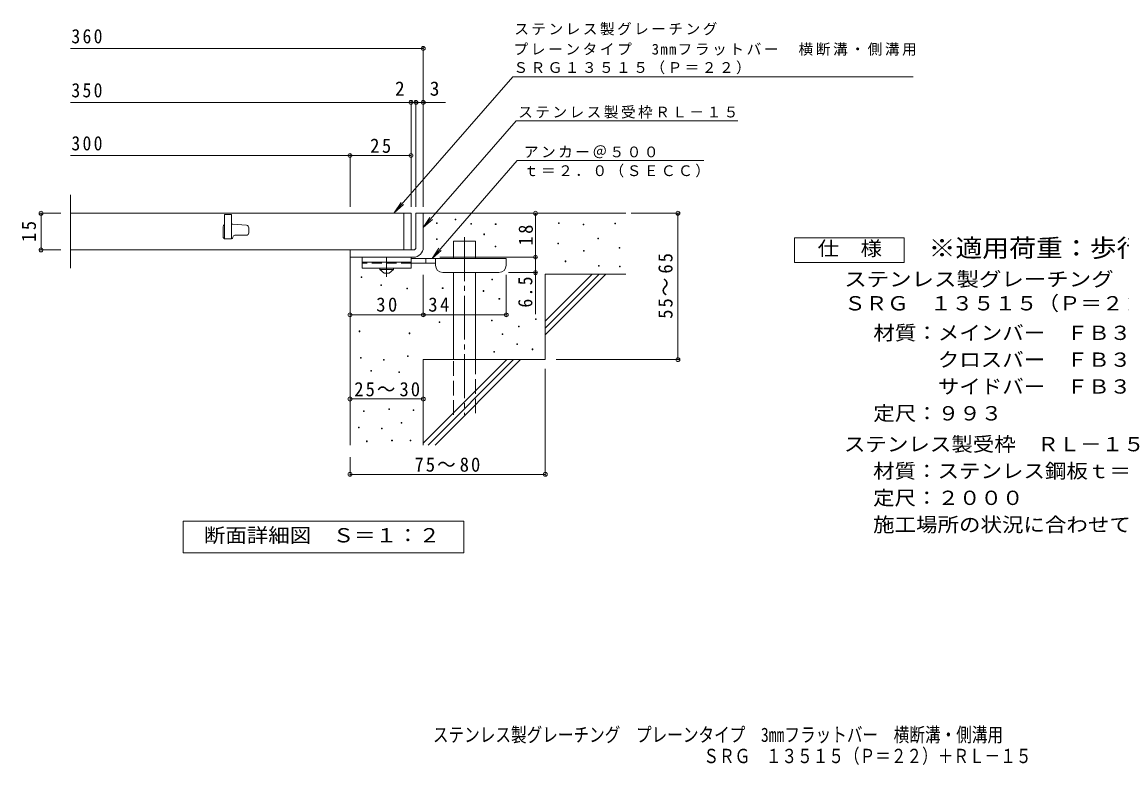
# Model space of a CAD drawing. Units: millimetres on the paper, enlarged 10 times, with parts at other scales. Extents: x -1699 to 1688, y -1371 to 1169.
# Drawn here: x -1699 to 555, y -1371 to 152 of the extents above; entities that cross this region are included whole.
import ezdxf
from ezdxf.enums import TextEntityAlignment as Align

# ---------------------------------------------------------------- set-up
doc = ezdxf.new("R2010")
doc.units = ezdxf.units.MM
doc.header["$LTSCALE"] = 10
doc.header["$PDMODE"] = 32
doc.header["$PDSIZE"] = 8
for name, pattern in [('CHAIN1', [8, 5, -1, 1, -1]), ('CHAIN2', [12, 9, -1, 1, -1]), ('DASHED2', [3, 2, -1]), ('DASHED3', [4, 3, -1])]:
    doc.linetypes.add(name, pattern=pattern)
for name, color, linetype, lineweight in [('D-0', 7, 'Continuous', 9), ('D-1', 2, 'Continuous', 9), ('D-2', 3, 'Continuous', 9), ('D-4', 7, 'Continuous', 9), ('D-5', 7, 'Continuous', 9), ('D-6', 6, 'Continuous', 9), ('D-9', 4, 'Continuous', 9)]:
    doc.layers.add(name, color=color, linetype=linetype, lineweight=lineweight)
doc.layers.add('F-5_F-5ﾚｲﾔ', color=2, linetype='Continuous')
doc.styles.add('ＭＳ ゴシック', font='')
doc.styles.get('ＭＳ ゴシック').set_extended_font_data('MS Gothic')

msp = doc.modelspace()

# ---------------------------------------------------------------- linework, layer by layer
at = {"layer": 'D-0'}
for points in [[(-849.89, -260.94), (-849.89, -259.44), (-848.39, -259.44), (-848.39, -260.94)], [(-811.5, -253.7), (-811.5, -252.2), (-810.01, -252.2), (-810.01, -253.7)], [(-779.37, -262.29), (-779.37, -260.79), (-777.87, -260.79), (-777.87, -262.29)], [(-729.43, -262.97), (-729.43, -261.47), (-727.93, -261.47), (-727.93, -262.97)], [(-600.17, -260.94), (-600.17, -259.44), (-598.67, -259.44), (-598.67, -260.94)], [(-549.42, -263.65), (-549.42, -262.15), (-547.92, -262.15), (-547.92, -263.65)], [(-484.45, -261.62), (-484.45, -260.12), (-482.95, -260.12), (-482.95, -261.62)], [(-849.73, -293.61), (-849.73, -292.11), (-848.23, -292.11), (-848.23, -293.61)], [(-753.12, -283.95), (-753.12, -282.45), (-751.62, -282.45), (-751.62, -283.95)], [(-519.22, -292.37), (-519.22, -290.87), (-517.72, -290.87), (-517.72, -292.37)], [(-729.49, -308.89), (-729.49, -307.39), (-727.99, -307.39), (-727.99, -308.89)], [(-601.53, -302.9), (-601.53, -301.4), (-600.03, -301.4), (-600.03, -302.9)], [(-475.67, -311.54), (-475.67, -310.04), (-474.17, -310.04), (-474.17, -311.54)], [(-586.57, -339.2), (-586.57, -337.7), (-585.07, -337.7), (-585.07, -339.2)], [(-548.74, -317.79), (-548.74, -316.29), (-547.24, -316.29), (-547.24, -317.79)], [(-517.94, -348.55), (-517.94, -347.04), (-516.44, -347.04), (-516.44, -348.55)], [(-475.02, -350.03), (-475.02, -348.53), (-473.52, -348.53), (-473.52, -350.03)], [(-1004.23, -371.54), (-1004.23, -370.04), (-1002.73, -370.04), (-1002.73, -371.54)], [(-736.5, -376.53), (-736.5, -375.03), (-735, -375.03), (-735, -376.53)], [(-963.88, -387.91), (-963.88, -386.41), (-962.38, -386.41), (-962.38, -387.91)], [(-910.59, -395.14), (-910.59, -393.64), (-909.09, -393.64), (-909.09, -395.14)], [(-837.99, -393.97), (-837.99, -392.47), (-836.49, -392.47), (-836.49, -393.97)], [(-754.52, -400.1), (-754.52, -398.6), (-753.02, -398.6), (-753.02, -400.1)], [(-721.81, -415.89), (-721.81, -414.39), (-720.31, -414.39), (-720.31, -415.89)], [(-844.24, -463.75), (-844.24, -462.25), (-842.73, -462.25), (-842.73, -463.75)], [(-737.29, -460.62), (-737.29, -459.12), (-735.79, -459.12), (-735.79, -460.62)], [(-682.15, -473.01), (-682.15, -471.51), (-680.65, -471.51), (-680.65, -473.01)], [(-646.91, -458.04), (-646.91, -456.54), (-645.41, -456.54), (-645.41, -458.04)], [(-1008.17, -482.71), (-1008.17, -481.21), (-1006.67, -481.21), (-1006.67, -482.71)], [(-905.89, -486.85), (-905.89, -485.35), (-904.39, -485.35), (-904.39, -486.85)], [(-715.32, -488.7), (-715.32, -487.2), (-713.82, -487.2), (-713.82, -488.7)], [(-685.53, -508.88), (-685.53, -507.38), (-684.03, -507.38), (-684.03, -508.88)], [(-653.68, -519.63), (-653.68, -518.13), (-652.18, -518.13), (-652.18, -519.63)], [(-1005.76, -537.13), (-1005.76, -535.63), (-1004.26, -535.63), (-1004.26, -537.13)], [(-958.23, -541.02), (-958.23, -539.52), (-956.73, -539.52), (-956.73, -541.02)], [(-909.45, -533.59), (-909.45, -532.09), (-907.95, -532.09), (-907.95, -533.59)], [(-732.32, -524.91), (-732.32, -523.41), (-730.82, -523.41), (-730.82, -524.91)], [(-984.32, -563.71), (-984.32, -562.21), (-982.82, -562.21), (-982.82, -563.71)], [(-927.3, -566.28), (-927.3, -564.78), (-925.8, -564.78), (-925.8, -566.28)], [(-999.28, -646.11), (-999.28, -644.61), (-997.78, -644.61), (-997.78, -646.11)], [(-947.51, -642.3), (-947.51, -640.8), (-946.01, -640.8), (-946.01, -642.3)], [(-897.64, -644.21), (-897.64, -642.71), (-896.14, -642.71), (-896.14, -644.21)], [(-922.39, -670.09), (-922.39, -668.59), (-920.89, -668.59), (-920.89, -670.09)], [(-1009.94, -679.61), (-1009.94, -678.11), (-1008.44, -678.11), (-1008.44, -679.61)], [(-962.74, -681.89), (-962.74, -680.39), (-961.24, -680.39), (-961.24, -681.89)], [(-993.57, -708.16), (-993.57, -706.66), (-992.07, -706.66), (-992.07, -708.16)], [(-941.8, -706.64), (-941.8, -705.14), (-940.3, -705.14), (-940.3, -706.64)], [(-903.74, -706.64), (-903.74, -705.14), (-902.24, -705.14), (-902.24, -706.64)]]:
    msp.add_lwpolyline(points, close=True, dxfattribs=at)
at = {"layer": 'D-1'}
for p, q in [((-892.02, -239.99), (-877.02, -239.99)), ((-892.02, -309.99), (-892.02, -239.99)), ((-877.02, -239.99), (-877.02, -309.99)), ((-1027.03, -314.99), (-897.02, -314.99)), ((-1027.02, -329.99), (-1027.02, -314.99)), ((-897.02, -329.99), (-1027.03, -329.99))]:
    msp.add_line(p, q, dxfattribs=at)
for radius, start, end in [(5, 270.02448, 0.01074), (20, 270, 0.00024), (5, 270, 0.0002)]:
    msp.add_arc((-897.02, -309.99), radius, start, end, dxfattribs=at)
at = {"layer": 'D-2'}
for p, q in [((-1599.69, -352.49), (-1599.69, -202.49)), ((-902.02, -239.99), (-1599.69, -239.99)), ((-1269.52, -242.49), (-1269.52, -292.49)), ((-917.02, -239.99), (-917.02, -314.99)), ((-902.02, -239.99), (-902.02, -314.99)), ((-1287.02, -267.49), (-1287.02, -287.49)), ((-1267.21, -262.49), (-1269.52, -262.49)), ((-1266.83, -262.51), (-1239.14, -264.64)), ((-1234.52, -279.99), (-1234.52, -269.62)), ((-1284.52, -292.49), (-1269.52, -292.49)), ((-1263.27, -284.99), (-1239.52, -284.99)), ((-902.02, -314.99), (-1599.69, -314.99))]:
    msp.add_line(p, q, dxfattribs=at)
msp.add_lwpolyline([(-1269.52, -242.49), (-1284.52, -242.49), (-1284.52, -292.49)], dxfattribs=at)
for centre, radius, start, end in [((-1282.02, -267.49), 5, 120.00092, 180), ((-1267.21, -267.49), 5, 85.60146, 90), ((-1239.52, -269.62), 5, 0, 85.60141), ((-1282.02, -287.49), 5, 180, 270), ((-1270.77, -288.74), 3.75, 270, 0), ((-1263.27, -288.74), 3.75, 90, 180), ((-1239.52, -279.99), 5, 270, 0)]:
    msp.add_arc(centre, radius, start, end, dxfattribs=at)
at = {"layer": 'D-4'}
for p, q in [((-1599.69, 97.88), (-877.02, 97.88)), ((-877.02, -227.04), (-877.02, 100.88)), ((-1599.69, -12.82), (-831.33, -12.82)), ((-902.02, -227.04), (-902.02, -9.82)), ((-892.02, -227.04), (-892.02, -9.82)), ((-1027.02, -227.04), (-1027.02, -118.57)), ((-1663.09, -239.99), (-1619.69, -239.99)), ((-1660.09, -239.99), (-1660.09, -314.99)), ((-647.06, -239.99), (-647.06, -329.99)), ((-450.99, -239.99), (-352.33, -239.99)), ((-355.33, -539.99), (-355.33, -239.99)), ((-1663.09, -314.99), (-1619.69, -314.99)), ((-843.02, -329.99), (-644.06, -329.99)), ((-647.06, -329.99), (-647.06, -446.74)), ((-877.02, -451.09), (-877.02, -366.49)), ((-707.02, -451.09), (-707.02, -366.49)), ((-644.06, -361.49), (-702.02, -361.49)), ((-604.78, -539.99), (-352.33, -539.99)), ((-627.02, -559.14), (-627.02, -778.07)), ((-1027.02, -620.61), (-877.02, -620.61)), ((-1027.02, -739.99), (-1027.02, -778.07)), ((-1027.02, -775.07), (-627.02, -775.07))]:
    msp.add_line(p, q, dxfattribs=at)
for points in [[(-1599.69, -121.57), (-1027.02, -121.57), (-902.02, -121.57)], [(-1027.02, -448.09), (-877.02, -448.09), (-707.02, -448.09)]]:
    msp.add_lwpolyline(points, dxfattribs=at)
for p in [(-877.02, 97.88), (-902.02, -12.82), (-892.02, -12.82), (-877.02, -12.82), (-1027.02, -121.57), (-902.02, -121.57), (-1660.09, -239.99), (-647.06, -239.99), (-355.33, -239.99), (-1660.09, -314.99), (-647.06, -329.99), (-647.06, -361.49), (-1027.02, -448.09), (-877.02, -448.09), (-707.02, -448.09), (-355.33, -539.99), (-1027.02, -620.61), (-877.02, -620.61), (-1027.02, -775.07), (-627.02, -775.07)]:
    msp.add_point(p, dxfattribs=at)
at = {"layer": 'D-5'}
for p, q in [((-693.76, 39.76), (-936.26, -238.86)), ((-693.76, 39.76), (127, 39.76)), ((-686.93, -50.75), (-877.02, -269.15)), ((-686.93, -50.75), (-232.33, -50.75)), ((-684.35, -131.94), (-858.9, -332.49)), ((-684.35, -131.94), (-302.42, -131.94)), ((-936.26, -238.86), (-922.44, -218.02)), ((-936.26, -238.86), (-917.52, -222.3)), ((-877.02, -269.15), (-863.21, -248.32)), ((-877.02, -269.15), (-858.29, -252.6)), ((-858.9, -332.49), (-845.09, -311.65)), ((-858.9, -332.49), (-840.17, -315.94))]:
    msp.add_line(p, q, dxfattribs=at)
for points in [[(-116.61, -340.54), (-116.61, -290.54), (108.39, -290.54), (108.39, -340.54)], [(-1369.01, -935.93), (-1369.01, -870.93), (-794.01, -870.93), (-794.01, -935.93)]]:
    msp.add_lwpolyline(points, close=True, dxfattribs=at)
at = {"layer": 'D-6'}
for p, q in [((-877.02, -239.99), (-462.02, -239.99)), ((-814.73, -297.49), (-769.73, -297.49)), ((-814.73, -332.49), (-814.73, -297.49)), ((-769.73, -332.49), (-769.73, -297.49)), ((-1027.02, -329.99), (-1027.02, -714.99)), ((-814.73, -539.99), (-814.73, -361.49)), ((-769.73, -539.99), (-769.73, -361.49)), ((-627.02, -364.99), (-462.02, -364.99)), ((-627.02, -364.99), (-627.02, -539.99)), ((-627.02, -461), (-531.01, -364.99)), ((-627.02, -475.14), (-516.87, -364.99)), ((-627.02, -489.28), (-502.73, -364.99)), ((-877.02, -539.99), (-877.02, -714.99)), ((-877.02, -539.99), (-627.02, -539.99)), ((-877.02, -711), (-706.01, -539.99)), ((-866.87, -714.99), (-691.87, -539.99)), ((-852.73, -714.99), (-677.73, -539.99))]:
    msp.add_line(p, q, dxfattribs=at)
at = {"layer": 'D-6', "linetype": 'CHAIN2'}
msp.add_line((-792.23, -289.03), (-792.23, -653.32), dxfattribs=at)
at = {"layer": 'D-6', "linetype": 'DASHED3'}
for p, q in [((-814.73, -653.32), (-814.73, -539.99)), ((-769.73, -539.99), (-769.73, -653.32))]:
    msp.add_line(p, q, dxfattribs=at)
at = {"layer": 'D-9', "color": 3}
for p, q in [((-1002.02, -329.99), (-1002.02, -352.49)), ((-902.02, -329.99), (-1002.02, -329.99)), ((-902.02, -329.99), (-902.02, -352.49)), ((-902.02, -339.99), (-1002.02, -339.99)), ((-902.02, -352.49), (-1002.02, -352.49))]:
    msp.add_line(p, q, dxfattribs=at)
at = {"layer": 'D-9', "linetype": 'CHAIN1'}
msp.add_line((-952.02, -370.23), (-952.02, -329.99), dxfattribs=at)
at = {"layer": 'D-9'}
for p, q in [((-707.02, -332.49), (-902.02, -332.49)), ((-872.02, -342.49), (-872.02, -332.49)), ((-852.02, -346.49), (-852.02, -332.49)), ((-707.02, -346.49), (-707.02, -332.49)), ((-851.99, -342.49), (-902.02, -342.49)), ((-837.02, -361.49), (-722.02, -361.49))]:
    msp.add_line(p, q, dxfattribs=at)
at = {"layer": 'D-9', "color": 3, "linetype": 'DASHED2'}
msp.add_line((-902.02, -342.49), (-1002.02, -342.49), dxfattribs=at)
at = {"layer": 'D-9', "color": 2}
for p, q in [((-965.77, -354.99), (-965.77, -352.49)), ((-965.77, -354.99), (-957.02, -362.49)), ((-965.77, -354.99), (-938.27, -354.99)), ((-947.02, -362.49), (-938.27, -354.99)), ((-938.27, -354.99), (-938.27, -352.49)), ((-957.02, -362.49), (-947.02, -362.49))]:
    msp.add_line(p, q, dxfattribs=at)
at = {"layer": 'D-9'}
for centre, start, end in [((-837.02, -346.49), 180, 270), ((-722.02, -346.49), 270, 0)]:
    msp.add_arc(centre, 15, start, end, dxfattribs=at)

# ---------------------------------------------------------------- texts
at = {"layer": 'D-4', "color": 2, "style": 'ＭＳ ゴシック'}
for s, p in [('2', (-934.96, -7.82)), ('3', (-863.72, -7.82))]:
    msp.add_text(s, height=29.33, dxfattribs=at).set_placement(p, align=Align.BOTTOM_LEFT)
at = {"layer": 'D-4', "color": 2, "char_height": 29.33, "attachment_point": 7, "style": 'ＭＳ ゴシック'}
for s, insert in [('\\T1.27;\\W0.9;360', (-1597.82, 107.88)), ('\\T1.27;\\W0.9;350', (-1597.82, -2.82)), ('\\T1.27;\\W0.9;300', (-1597.82, -111.57)), ('\\T1.27;\\W0.95;25', (-985.77, -116.57)), ('\\T1.27;\\W0.95;30', (-973.27, -442.09)), ('\\T1.27;\\W0.95;34', (-866.65, -442.09)), ('\\T1.22;\\W0.95;25～30', (-1018.27, -615.61)), ('\\T1.22;\\W0.95;75～80', (-894.89, -770.07))]:
    msp.add_mtext(s, dxfattribs=dict(at, insert=insert))
at = {"layer": 'D-4', "color": 2, "char_height": 29.33, "attachment_point": 7, "rotation": 90, "style": 'ＭＳ ゴシック'}
for s, insert in [('\\T1.27;\\W0.95;15', (-1670.09, -298.74)), ('\\T1.27;\\W0.95;18', (-652.06, -306.24)), ('\\T1.22;\\W0.95;55～65', (-365.86, -456.24)), ('\\T1.27;\\W0.9;6.5', (-653.06, -433.19))]:
    msp.add_mtext(s, dxfattribs=dict(at, insert=insert))
at = {"layer": 'D-5', "color": 3, "style": 'ＭＳ ゴシック', "width": 1.1}
msp.add_text('※適用荷重：歩行用', height=36.66, dxfattribs=at).set_placement((158.39, -340.54), align=Align.BOTTOM_LEFT)
at = {"layer": 'D-5', "color": 2, "style": 'ＭＳ ゴシック'}
for s, width, p in [('仕\u3000様', 1.1, (-69.11, -335.54)), ('ステンレス製グレーチング\u3000プレーンタイプ\u30003㎜フラットバー\u3000横断溝・側溝用', 1.15, (-14.52, -398.47)), ('ＳＲＧ\u3000１３５１５（Ｐ＝２２）', 1.1, (-14.52, -447.92)), ('材質：メインバー\u3000ＦＢ３×１５（ＳＵＳ３０４）', 1.1, (45.19, -508.47)), ('\u3000\u3000\u3000クロスバー\u3000ＦＢ３×１０（ＳＵＳ３０４）', 1.1, (45.19, -563.47)), ('\u3000\u3000\u3000サイドバー\u3000ＦＢ３×１５（ＳＵＳ３０４）', 1.1, (45.19, -618.47)), ('定尺：９９３', 1.1, (45.19, -673.47)), ('ステンレス製受枠\u3000ＲＬ－１５', 1.1, (-15.09, -736.66)), ('材質：ステンレス鋼板ｔ＝３．０（ＳＵＳ３０４）', 1.1, (44.62, -791.66)), ('定尺：２０００', 1.1, (44.62, -846.66)), ('施工場所の状況に合わせて、アンカーをプライヤー等で折り曲げてご使用ください。', 1.1, (44.62, -901.66)), ('断面詳細図\u3000Ｓ＝１：２', 1.1, (-1326.51, -923.43))]:
    msp.add_text(s, height=29.33, dxfattribs=dict(at, width=width)).set_placement(p, align=Align.BOTTOM_LEFT)
at = {"layer": 'D-5', "char_height": 21.99, "attachment_point": 7, "style": 'ＭＳ ゴシック'}
for s, insert in [('\\T1.17;ステンレス製グレーチング', (-690.44, 124.43)), ('\\T1.18;プレーンタイプ\u30003mmフラットバー\u3000横断溝・側溝用', (-692, 82.77)), ('\\T1.17;ＳＲＧ１３５１５（Ｐ＝２２）', (-692.21, 44.91)), ('\\T1.17;ステンレス製受枠ＲＬ－１５', (-682.54, -45.99)), ('\\T1.17;アンカー＠５００', (-670.71, -127.28)), ('\\T1.17;ｔ＝２．０（ＳＥＣＣ）', (-670.71, -166.6))]:
    msp.add_mtext(s, dxfattribs=dict(at, insert=insert))
at = {"layer": 'F-5_F-5ﾚｲﾔ', "style": 'ＭＳ ゴシック', "width": 0.8}
for s, p in [('ステンレス製グレーチング\u3000プレーンタイプ\u30003㎜フラットバー\u3000横断溝・側溝用', (-857.19, -1332.27)), ('ＳＲＧ\u3000１３５１５（Ｐ＝２２）＋ＲＬ－１５', (-302.98, -1375.8))]:
    msp.add_text(s, height=29.33, dxfattribs=at).set_placement(p, align=Align.BOTTOM_LEFT)

doc.saveas('drawing.dxf')
